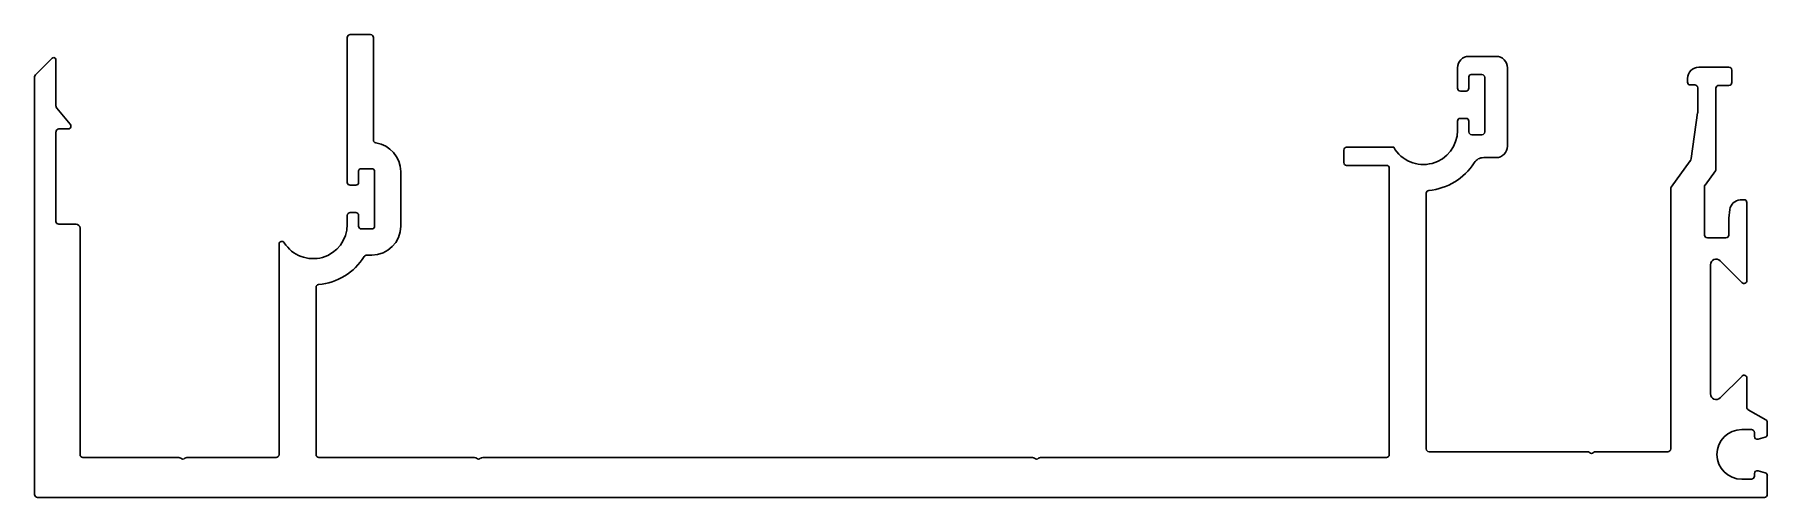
# Model space of a CAD drawing. Extents: x -73 to 79, y 2 to 43.
import ezdxf

# ---------------------------------------------------------------- set-up
doc = ezdxf.new("R2010")
doc.units = 0
doc.layers.add('CLIP', color=4, linetype='CONTINUOUS')

msp = doc.modelspace()

# ---------------------------------------------------------------- linework, layer by layer
at = {"layer": 'CLIP', "color": 7}
for p, q in [((-43.55, 42.87), (-45.35, 42.87)), ((-45.6, 42.62), (-45.6, 29.88)), ((-43.3, 33.6), (-43.3, 42.62)), ((-71.56, 40.79), (-73.02, 39.33)), ((-71.22, 36.58), (-71.22, 40.65)), ((52.05, 39.96), (52.05, 38.16)), ((55.45, 40.96), (53.05, 40.96)), ((56.45, 33.06), (56.45, 39.96)), ((75.93, 40.01), (73.28, 40.01)), ((76.18, 38.66), (76.18, 39.76)), ((-73.1, 39.15), (-73.1, 2.43)), ((53.05, 38.16), (53.05, 39.16)), ((53.25, 39.36), (54.2, 39.36)), ((54.45, 39.11), (54.45, 34.31)), ((72.28, 39.01), (72.28, 38.7)), ((72.53, 38.45), (72.93, 38.45)), ((73.18, 38.2), (73.18, 36.06)), ((74.78, 31.04), (74.78, 38.16)), ((75.03, 38.41), (75.93, 38.41)), ((52.3, 37.91), (52.8, 37.91)), ((-69.96, 34.99), (-71.16, 36.41)), ((52.05, 35.26), (52.05, 34.45)), ((52.8, 35.51), (52.3, 35.51)), ((53.05, 34.31), (53.05, 35.26)), ((73.17, 35.99), (72.61, 31.98)), ((-71.22, 26.45), (-71.22, 34.32)), ((-70.96, 34.58), (-70.15, 34.58)), ((54.2, 34.06), (53.3, 34.06)), ((42.05, 32.72), (42.05, 31.62)), ((46.44, 32.97), (42.3, 32.97)), ((54.36, 32.06), (55.45, 32.06)), ((-44.6, 29.88), (-44.6, 30.88)), ((-44.4, 31.08), (-43.45, 31.08)), ((-43.2, 30.83), (-43.2, 26.03)), ((-40.9, 26.03), (-40.9, 30.83)), ((42.3, 31.37), (45.8, 31.37)), ((46.05, 31.12), (46.05, 5.94)), ((72.52, 31.76), (70.85, 29.46)), ((73.82, 29.63), (74.73, 30.9)), ((-45.35, 29.63), (-44.85, 29.63)), ((70.8, 29.31), (70.8, 6.44)), ((73.78, 25.25), (73.78, 29.52)), ((49.3, 6.44), (49.3, 28.92)), ((76.01, 27.49), (75.91, 26.74)), ((77.25, 28.35), (76.91, 28.35)), ((77.5, 21.24), (77.5, 28.1)), ((-69.45, 26.2), (-70.97, 26.2)), ((-45.6, 26.98), (-45.6, 26.17)), ((-44.85, 27.23), (-45.35, 27.23)), ((-44.6, 26.03), (-44.6, 26.98)), ((75.91, 26.71), (75.91, 25.25)), ((-69.1, 5.94), (-69.1, 25.85)), ((-51.6, 24.44), (-51.6, 5.94)), ((-43.45, 25.78), (-44.35, 25.78)), ((75.66, 25), (74.03, 25)), ((-43.89, 23.48), (-43.45, 23.48)), ((75.16, 22.98), (77.08, 21.06)), ((74.3, 11.28), (74.3, 22.63)), ((-48.35, 5.94), (-48.35, 20.65)), ((77.08, 12.85), (75.16, 10.93)), ((77.5, 10.1), (77.5, 12.67)), ((79.18, 8.99), (77.63, 9.89)), ((77.05, 8.14), (77.91, 8.14)), ((78.16, 7.89), (78.16, 7.54)), ((79.3, 7.72), (79.3, 8.78)), ((63.48, 6.19), (49.55, 6.19)), ((70.55, 6.19), (64.19, 6.19)), ((78.49, 7.29), (79.12, 7.48)), ((-60.41, 5.69), (-68.85, 5.69)), ((-51.85, 5.69), (-59.7, 5.69)), ((-34.4, 5.69), (-48.1, 5.69)), ((14.67, 5.69), (-33.69, 5.69)), ((45.8, 5.69), (15.38, 5.69)), ((77.91, 3.79), (77.05, 3.79)), ((78.16, 4.27), (78.16, 4.04)), ((79.12, 4.33), (78.49, 4.52)), ((79.3, 2.43), (79.3, 4.09)), ((-72.85, 2.18), (79.05, 2.18))]:
    msp.add_line(p, q, dxfattribs=at)
for centre, radius, start, end in [((-45.35, 42.62), 0.25, 90, 180), ((-43.55, 42.62), 0.25, 0, 90), ((-71.42, 40.65), 0.2, 90, 135.0001), ((-71.42, 40.65), 0.2, 0, 90), ((53.05, 39.96), 1, 90, 180), ((55.45, 39.96), 1, 0, 90), ((73.28, 39.01), 1, 90, 180), ((75.93, 39.76), 0.25, 360, 90), ((-72.85, 39.15), 0.25, 135, 180), ((52.3, 38.16), 0.25, 180, 270), ((52.8, 38.16), 0.25, 270, 360), ((53.25, 39.16), 0.2, 90, 180), ((54.2, 39.11), 0.25, 360, 90), ((72.53, 38.7), 0.25, 180, 270), ((72.93, 38.2), 0.25, 0, 90), ((75.03, 38.16), 0.25, 90, 180), ((75.93, 38.66), 0.25, 270, 0), ((-70.96, 36.58), 0.254, 180, 220), ((52.3, 35.26), 0.25, 90, 180), ((52.8, 35.26), 0.25, 360, 90), ((72.68, 36.06), 0.5, 351.9497, 360), ((-70.96, 34.32), 0.254, 90, 180), ((-70.15, 34.83), 0.25, 270, 360), ((-70.15, 34.83), 0.25, 360, 40), ((-43.05, 33.6), 0.25, 180, 261.7866), ((49.05, 34.45), 3, 209.6099, 0), ((53.3, 34.31), 0.25, 180, 270), ((54.2, 34.31), 0.25, 270, 0), ((-43.45, 30.83), 2.55, 360, 81.7866), ((42.3, 32.72), 0.25, 90, 180), ((54.36, 31.06), 1, 90, 147.4449), ((55.45, 33.06), 1, 270, 0), ((-44.4, 30.88), 0.2, 90, 180), ((-43.45, 30.83), 0.25, 0, 90), ((42.3, 31.62), 0.25, 180, 270), ((45.8, 31.12), 0.25, 0, 90), ((49.05, 34.45), 5.3, 275.1689, 327.4449), ((72.11, 32.05), 0.5, 324.0918, 351.9497), ((74.53, 31.04), 0.25, 324.0918, 360), ((-45.35, 29.88), 0.25, 180, 270), ((-44.85, 29.88), 0.25, 270, 360), ((49.55, 28.92), 0.25, 95.1689, 180), ((49.53, 29.17), 0.00346, 265.0185, 275.1689), ((71.05, 29.31), 0.25, 144.0918, 180), ((73.98, 29.52), 0.2, 144.0918, 180), ((77, 27.35), 1, 95.2874, 172.0158), ((77.25, 28.1), 0.25, 360, 90), ((-70.97, 26.45), 0.25, 180, 270), ((-69.45, 25.85), 0.35, 0, 90), ((-48.6, 26.17), 3, 212.205, 360), ((-45.35, 26.98), 0.25, 90, 180), ((-44.85, 26.98), 0.25, 360, 90), ((-44.35, 26.03), 0.25, 180, 270), ((-43.45, 26.03), 2.55, 270, 0), ((-43.45, 26.03), 0.25, 270, 0), ((76.16, 26.71), 0.25, 172.0158, 180), ((-51.35, 24.44), 0.25, 32.205, 180), ((74.03, 25.25), 0.25, 180, 270), ((75.66, 25.25), 0.25, 270, 0), ((-48.6, 26.17), 5.3, 275.1689, 328.0116), ((-43.89, 23.23), 0.25, 90, 148.0116), ((74.8, 22.63), 0.5, 45, 180), ((-48.1, 20.65), 0.25, 95.1689, 180), ((77.25, 21.24), 0.25, 225, 360), ((77.25, 12.67), 0.25, 0, 135), ((74.8, 11.28), 0.5, 180, 315), ((77.75, 10.1), 0.25, 180, 240), ((77.05, 5.96), 2.18, 90, 270), ((77.91, 7.89), 0.25, 0, 90), ((79.05, 7.72), 0.25, 286.1443, 360), ((79.05, 8.78), 0.25, 360, 60), ((49.55, 6.44), 0.25, 180, 270), ((63.48, 5.94), 0.25, 45, 90), ((63.83, 6.3), 0.25, 225, 315), ((64.19, 5.94), 0.25, 90, 135), ((70.55, 6.44), 0.25, 270, 0), ((78.42, 7.54), 0.254, 180, 286.1443), ((-68.85, 5.94), 0.25, 180, 270), ((-60.41, 5.44), 0.25, 45, 90), ((-60.05, 5.8), 0.25, 225, 315), ((-59.7, 5.44), 0.25, 90, 135), ((-51.85, 5.94), 0.25, 270, 0), ((-48.1, 5.94), 0.25, 180, 270), ((-34.4, 5.44), 0.25, 45, 90), ((-34.05, 5.8), 0.25, 225, 315), ((-33.69, 5.44), 0.25, 90, 135), ((14.67, 5.44), 0.25, 45, 90), ((15.03, 5.8), 0.25, 225, 315), ((15.38, 5.44), 0.25, 90, 135), ((45.8, 5.94), 0.25, 270, 360), ((77.91, 4.04), 0.25, 270, 0), ((78.42, 4.27), 0.254, 73.8557, 180), ((79.05, 4.09), 0.254, 360, 73.8557), ((-72.85, 2.43), 0.25, 180, 270), ((79.05, 2.43), 0.25, 270, 0)]:
    msp.add_arc(centre, radius, start, end, dxfattribs=at)

doc.saveas('drawing.dxf')
